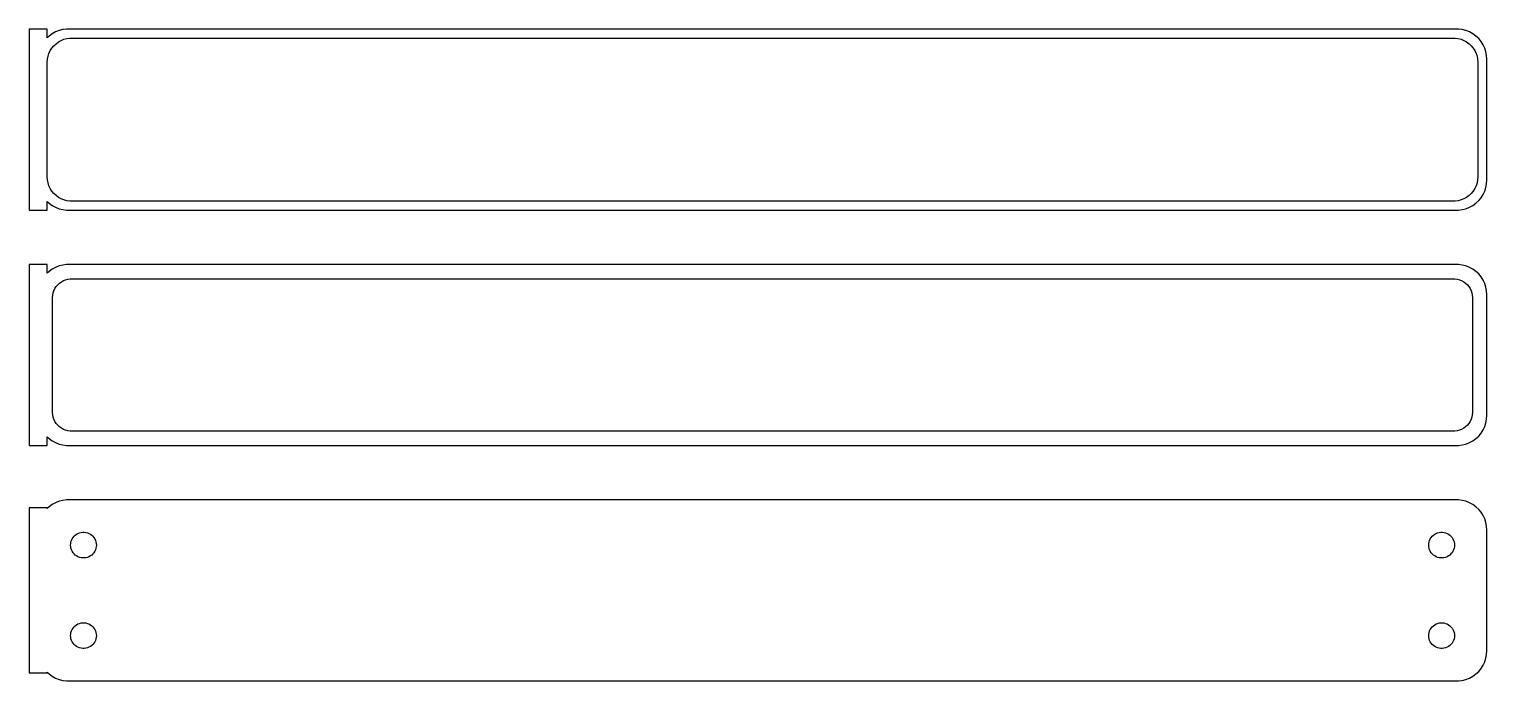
# Model space of a CAD drawing. Header units: metres. Extents: x -122 to 120, y 102 to 210.
import ezdxf

# ---------------------------------------------------------------- set-up
doc = ezdxf.new("R2010")
doc.units = ezdxf.units.M

msp = doc.modelspace()

# ---------------------------------------------------------------- linework, layer by layer
for p, q in [((-118.5, 209.99), (-121.5, 209.99)), ((-121.5, 209.99), (-121.5, 180.01)), ((-118.5, 208.559), (-118.5, 209.99)), ((-118.187, 208.853), (-118.5, 208.559)), ((-117.679, 209.222), (-118.187, 208.853)), ((-117.129, 209.524), (-117.679, 209.222)), ((-116.545, 209.755), (-117.129, 209.524)), ((-117.05, 207.582), (-116.643, 207.877)), ((-116.643, 207.877), (-116.203, 208.119)), ((-115.937, 209.911), (-116.545, 209.755)), ((-116.203, 208.119), (-115.736, 208.304)), ((-115.314, 209.99), (-115.937, 209.911)), ((-115.736, 208.304), (-115.25, 208.429)), ((115.314, 209.99), (-115.314, 209.99)), ((-115.25, 208.429), (-114.751, 208.492)), ((-114.751, 208.492), (114.751, 208.492)), ((114.751, 208.492), (115.25, 208.429)), ((115.25, 208.429), (115.736, 208.304)), ((115.937, 209.911), (115.314, 209.99)), ((115.736, 208.304), (116.203, 208.119)), ((116.545, 209.755), (115.937, 209.911)), ((116.203, 208.119), (116.643, 207.877)), ((117.129, 209.524), (116.545, 209.755)), ((116.643, 207.877), (117.05, 207.582)), ((117.679, 209.222), (117.129, 209.524)), ((118.187, 208.853), (117.679, 209.222)), ((118.645, 208.423), (118.187, 208.853)), ((119.045, 207.939), (118.645, 208.423)), ((119.382, 207.409), (119.045, 207.939)), ((-118.468, 205.001), (-118.374, 205.495)), ((-118.374, 205.495), (-118.219, 205.972)), ((-118.219, 205.972), (-118.005, 206.427)), ((-118.005, 206.427), (-117.736, 206.851)), ((-117.736, 206.851), (-117.416, 207.238)), ((-117.416, 207.238), (-117.05, 207.582)), ((117.05, 207.582), (117.416, 207.238)), ((117.416, 207.238), (117.736, 206.851)), ((117.736, 206.851), (118.005, 206.427)), ((118.005, 206.427), (118.219, 205.972)), ((118.219, 205.972), (118.374, 205.495)), ((118.374, 205.495), (118.468, 205.001)), ((119.649, 206.841), (119.382, 207.409)), ((119.843, 206.243), (119.649, 206.841)), ((119.961, 205.627), (119.843, 206.243)), ((120, 205), (119.961, 205.627)), ((-118.5, 204.5), (-118.468, 205.001)), ((-118.5, 185.5), (-118.5, 204.5)), ((118.468, 205.001), (118.5, 204.5)), ((118.5, 204.5), (118.5, 185.5)), ((120, 185), (120, 205)), ((-118.468, 184.999), (-118.5, 185.5)), ((-118.374, 184.505), (-118.468, 184.999)), ((-118.219, 184.028), (-118.374, 184.505)), ((-118.005, 183.573), (-118.219, 184.028)), ((-117.736, 183.149), (-118.005, 183.573)), ((118.005, 183.573), (117.736, 183.149)), ((118.219, 184.028), (118.005, 183.573)), ((118.374, 184.505), (118.219, 184.028)), ((118.468, 184.999), (118.374, 184.505)), ((118.5, 185.5), (118.468, 184.999)), ((119.649, 183.159), (119.843, 183.757)), ((119.843, 183.757), (119.961, 184.373)), ((119.961, 184.373), (120, 185)), ((-118.5, 181.441), (-118.187, 181.147)), ((-118.5, 180.01), (-118.5, 181.441)), ((-118.187, 181.147), (-117.679, 180.778)), ((-117.416, 182.762), (-117.736, 183.149)), ((-117.05, 182.418), (-117.416, 182.762)), ((-116.643, 182.123), (-117.05, 182.418)), ((-116.203, 181.881), (-116.643, 182.123)), ((-115.736, 181.696), (-116.203, 181.881)), ((-115.25, 181.571), (-115.736, 181.696)), ((-114.751, 181.508), (-115.25, 181.571)), ((114.751, 181.508), (-114.751, 181.508)), ((115.25, 181.571), (114.751, 181.508)), ((115.736, 181.696), (115.25, 181.571)), ((116.203, 181.881), (115.736, 181.696)), ((116.643, 182.123), (116.203, 181.881)), ((117.05, 182.418), (116.643, 182.123)), ((117.416, 182.762), (117.05, 182.418)), ((117.736, 183.149), (117.416, 182.762)), ((117.679, 180.778), (118.187, 181.147)), ((118.187, 181.147), (118.645, 181.577)), ((118.645, 181.577), (119.045, 182.061)), ((119.045, 182.061), (119.382, 182.591)), ((119.382, 182.591), (119.649, 183.159)), ((-121.5, 180.01), (-118.5, 180.01)), ((-117.679, 180.778), (-117.129, 180.476)), ((-117.129, 180.476), (-116.545, 180.245)), ((-116.545, 180.245), (-115.937, 180.089)), ((-115.937, 180.089), (-115.314, 180.01)), ((-115.314, 180.01), (115.314, 180.01)), ((115.314, 180.01), (115.937, 180.089)), ((115.937, 180.089), (116.545, 180.245)), ((116.545, 180.245), (117.129, 180.476)), ((117.129, 180.476), (117.679, 180.778)), ((-118.5, 170.979), (-121.5, 170.979)), ((-121.5, 170.979), (-121.5, 141.021)), ((-118.5, 169.559), (-118.5, 170.979)), ((-118.187, 169.853), (-118.5, 169.559)), ((-117.679, 170.222), (-118.187, 169.853)), ((-117.129, 170.524), (-117.679, 170.222)), ((-116.545, 170.755), (-117.129, 170.524)), ((-115.937, 170.911), (-116.545, 170.755)), ((-115.314, 170.99), (-115.937, 170.911)), ((115.314, 170.99), (-115.314, 170.99)), ((115.937, 170.911), (115.314, 170.99)), ((116.545, 170.755), (115.937, 170.911)), ((117.129, 170.524), (116.545, 170.755)), ((117.679, 170.222), (117.129, 170.524)), ((118.187, 169.853), (117.679, 170.222)), ((118.645, 169.423), (118.187, 169.853)), ((119.045, 168.939), (118.645, 169.423)), ((-117.515, 166.274), (-117.394, 166.646)), ((-117.394, 166.646), (-117.228, 167)), ((-117.228, 167), (-117.018, 167.33)), ((-117.018, 167.33), (-116.769, 167.631)), ((-116.769, 167.631), (-116.484, 167.899)), ((-116.484, 167.899), (-116.168, 168.128)), ((-116.168, 168.128), (-115.825, 168.317)), ((-115.825, 168.317), (-115.462, 168.461)), ((-115.462, 168.461), (-115.083, 168.558)), ((-115.083, 168.558), (-114.695, 168.607)), ((-114.695, 168.607), (114.695, 168.607)), ((114.695, 168.607), (115.083, 168.558)), ((115.083, 168.558), (115.462, 168.461)), ((115.462, 168.461), (115.825, 168.317)), ((115.825, 168.317), (116.168, 168.128)), ((116.168, 168.128), (116.484, 167.899)), ((116.484, 167.899), (116.769, 167.631)), ((116.769, 167.631), (117.018, 167.33)), ((117.018, 167.33), (117.228, 167)), ((117.228, 167), (117.394, 166.646)), ((117.394, 166.646), (117.515, 166.274)), ((119.382, 168.409), (119.045, 168.939)), ((119.649, 167.841), (119.382, 168.409)), ((119.843, 167.243), (119.649, 167.841)), ((119.961, 166.627), (119.843, 167.243)), ((-117.613, 165.5), (-117.588, 165.89)), ((-117.613, 146.5), (-117.613, 165.5)), ((-117.588, 165.89), (-117.515, 166.274)), ((117.515, 166.274), (117.588, 165.89)), ((117.588, 165.89), (117.613, 165.5)), ((117.613, 165.5), (117.613, 146.5)), ((120, 166), (119.961, 166.627)), ((120, 146), (120, 166)), ((-117.588, 146.11), (-117.613, 146.5)), ((-117.515, 145.726), (-117.588, 146.11)), ((-117.394, 145.354), (-117.515, 145.726)), ((-117.228, 145), (-117.394, 145.354)), ((-117.018, 144.67), (-117.228, 145)), ((117.228, 145), (117.018, 144.67)), ((117.394, 145.354), (117.228, 145)), ((117.515, 145.726), (117.394, 145.354)), ((117.588, 146.11), (117.515, 145.726)), ((117.613, 146.5), (117.588, 146.11)), ((119.843, 144.757), (119.961, 145.373)), ((119.961, 145.373), (120, 146)), ((-116.769, 144.369), (-117.018, 144.67)), ((-116.484, 144.101), (-116.769, 144.369)), ((-116.168, 143.872), (-116.484, 144.101)), ((-115.825, 143.683), (-116.168, 143.872)), ((-115.462, 143.539), (-115.825, 143.683)), ((-115.083, 143.442), (-115.462, 143.539)), ((-114.695, 143.393), (-115.083, 143.442)), ((114.695, 143.393), (-114.695, 143.393)), ((115.083, 143.442), (114.695, 143.393)), ((115.462, 143.539), (115.083, 143.442)), ((115.825, 143.683), (115.462, 143.539)), ((116.168, 143.872), (115.825, 143.683)), ((116.484, 144.101), (116.168, 143.872)), ((116.769, 144.369), (116.484, 144.101)), ((117.018, 144.67), (116.769, 144.369)), ((118.187, 142.147), (118.645, 142.577)), ((118.645, 142.577), (119.045, 143.061)), ((119.045, 143.061), (119.382, 143.591)), ((119.382, 143.591), (119.649, 144.159)), ((119.649, 144.159), (119.843, 144.757)), ((-121.5, 141.021), (-118.5, 141.021)), ((-118.5, 141.021), (-118.5, 142.441)), ((-118.5, 142.441), (-118.187, 142.147)), ((-118.187, 142.147), (-117.679, 141.778)), ((-117.679, 141.778), (-117.129, 141.476)), ((-117.129, 141.476), (-116.545, 141.245)), ((-116.545, 141.245), (-115.937, 141.089)), ((-115.937, 141.089), (-115.314, 141.01)), ((-115.314, 141.01), (115.314, 141.01)), ((115.314, 141.01), (115.937, 141.089)), ((115.937, 141.089), (116.545, 141.245)), ((116.545, 141.245), (117.129, 141.476)), ((117.129, 141.476), (117.679, 141.778)), ((117.679, 141.778), (118.187, 142.147)), ((-118.5, 130.653), (-121.5, 130.653)), ((-121.5, 130.653), (-121.5, 103.347)), ((-118.187, 130.853), (-118.5, 130.559)), ((-118.5, 130.559), (-118.5, 130.653)), ((-117.679, 131.222), (-118.187, 130.853)), ((-117.129, 131.524), (-117.679, 131.222)), ((-116.545, 131.755), (-117.129, 131.524)), ((-115.937, 131.911), (-116.545, 131.755)), ((-115.314, 131.99), (-115.937, 131.911)), ((115.314, 131.99), (-115.314, 131.99)), ((115.937, 131.911), (115.314, 131.99)), ((116.545, 131.755), (115.937, 131.911)), ((117.129, 131.524), (116.545, 131.755)), ((117.679, 131.222), (117.129, 131.524)), ((118.187, 130.853), (117.679, 131.222)), ((118.645, 130.423), (118.187, 130.853)), ((119.045, 129.939), (118.645, 130.423)), ((119.382, 129.409), (119.045, 129.939)), ((119.649, 128.841), (119.382, 129.409)), ((119.843, 128.243), (119.649, 128.841)), ((119.961, 127.627), (119.843, 128.243)), ((-114.371, 125.529), (-114.227, 125.755)), ((-114.227, 125.755), (-114.057, 125.962)), ((-114.057, 125.962), (-113.861, 126.145)), ((-113.861, 126.145), (-113.644, 126.303)), ((-113.644, 126.303), (-113.409, 126.432)), ((-113.409, 126.432), (-113.16, 126.531)), ((-113.16, 126.531), (-112.9, 126.597)), ((-112.9, 126.597), (-112.634, 126.631)), ((-112.634, 126.631), (-112.366, 126.631)), ((-112.366, 126.631), (-112.1, 126.597)), ((-112.1, 126.597), (-111.84, 126.531)), ((-111.84, 126.531), (-111.591, 126.432)), ((-111.591, 126.432), (-111.356, 126.303)), ((-111.356, 126.303), (-111.139, 126.145)), ((-111.139, 126.145), (-110.943, 125.962)), ((-110.943, 125.962), (-110.773, 125.755)), ((-110.773, 125.755), (-110.629, 125.529)), ((110.629, 125.529), (110.773, 125.755)), ((110.773, 125.755), (110.943, 125.962)), ((110.943, 125.962), (111.139, 126.145)), ((111.139, 126.145), (111.356, 126.303)), ((111.356, 126.303), (111.591, 126.432)), ((111.591, 126.432), (111.84, 126.531)), ((111.84, 126.531), (112.1, 126.597)), ((112.1, 126.597), (112.366, 126.631)), ((112.366, 126.631), (112.634, 126.631)), ((112.634, 126.631), (112.9, 126.597)), ((112.9, 126.597), (113.16, 126.531)), ((113.16, 126.531), (113.409, 126.432)), ((113.409, 126.432), (113.644, 126.303)), ((113.644, 126.303), (113.861, 126.145)), ((113.861, 126.145), (114.057, 125.962)), ((114.057, 125.962), (114.227, 125.755)), ((114.227, 125.755), (114.371, 125.529)), ((120, 127), (119.961, 127.627)), ((120, 107), (120, 127)), ((-114.635, 124.5), (-114.618, 124.768)), ((-114.618, 124.232), (-114.635, 124.5)), ((-114.618, 124.768), (-114.568, 125.031)), ((-114.568, 123.969), (-114.618, 124.232)), ((-114.568, 125.031), (-114.485, 125.286)), ((-114.485, 123.714), (-114.568, 123.969)), ((-114.485, 125.286), (-114.371, 125.529)), ((-114.371, 123.471), (-114.485, 123.714)), ((-114.227, 123.245), (-114.371, 123.471)), ((-114.057, 123.038), (-114.227, 123.245)), ((-110.773, 123.245), (-110.943, 123.038)), ((-110.629, 123.471), (-110.773, 123.245)), ((-110.629, 125.529), (-110.515, 125.286)), ((-110.515, 123.714), (-110.629, 123.471)), ((-110.515, 125.286), (-110.432, 125.031)), ((-110.432, 123.969), (-110.515, 123.714)), ((-110.432, 125.031), (-110.382, 124.768)), ((-110.382, 124.232), (-110.432, 123.969)), ((-110.382, 124.768), (-110.365, 124.5)), ((-110.365, 124.5), (-110.382, 124.232)), ((110.365, 124.5), (110.382, 124.768)), ((110.382, 124.232), (110.365, 124.5)), ((110.382, 124.768), (110.432, 125.031)), ((110.432, 123.969), (110.382, 124.232)), ((110.432, 125.031), (110.515, 125.286)), ((110.515, 123.714), (110.432, 123.969)), ((110.515, 125.286), (110.629, 125.529)), ((110.629, 123.471), (110.515, 123.714)), ((110.773, 123.245), (110.629, 123.471)), ((110.943, 123.038), (110.773, 123.245)), ((114.227, 123.245), (114.057, 123.038)), ((114.371, 123.471), (114.227, 123.245)), ((114.371, 125.529), (114.485, 125.286)), ((114.485, 123.714), (114.371, 123.471)), ((114.485, 125.286), (114.568, 125.031)), ((114.568, 123.969), (114.485, 123.714)), ((114.568, 125.031), (114.618, 124.768)), ((114.618, 124.232), (114.568, 123.969)), ((114.618, 124.768), (114.635, 124.5)), ((114.635, 124.5), (114.618, 124.232)), ((-113.861, 122.855), (-114.057, 123.038)), ((-113.644, 122.697), (-113.861, 122.855)), ((-113.409, 122.568), (-113.644, 122.697)), ((-113.16, 122.469), (-113.409, 122.568)), ((-112.9, 122.403), (-113.16, 122.469)), ((-112.634, 122.369), (-112.9, 122.403)), ((-112.366, 122.369), (-112.634, 122.369)), ((-112.1, 122.403), (-112.366, 122.369)), ((-111.84, 122.469), (-112.1, 122.403)), ((-111.591, 122.568), (-111.84, 122.469)), ((-111.356, 122.697), (-111.591, 122.568)), ((-111.139, 122.855), (-111.356, 122.697)), ((-110.943, 123.038), (-111.139, 122.855)), ((111.139, 122.855), (110.943, 123.038)), ((111.356, 122.697), (111.139, 122.855)), ((111.591, 122.568), (111.356, 122.697)), ((111.84, 122.469), (111.591, 122.568)), ((112.1, 122.403), (111.84, 122.469)), ((112.366, 122.369), (112.1, 122.403)), ((112.634, 122.369), (112.366, 122.369)), ((112.9, 122.403), (112.634, 122.369)), ((113.16, 122.469), (112.9, 122.403)), ((113.409, 122.568), (113.16, 122.469)), ((113.644, 122.697), (113.409, 122.568)), ((113.861, 122.855), (113.644, 122.697)), ((114.057, 123.038), (113.861, 122.855)), ((-114.057, 110.962), (-113.861, 111.145)), ((-113.861, 111.145), (-113.644, 111.303)), ((-113.644, 111.303), (-113.409, 111.432)), ((-113.409, 111.432), (-113.16, 111.531)), ((-113.16, 111.531), (-112.9, 111.597)), ((-112.9, 111.597), (-112.634, 111.631)), ((-112.634, 111.631), (-112.366, 111.631)), ((-112.366, 111.631), (-112.1, 111.597)), ((-112.1, 111.597), (-111.84, 111.531)), ((-111.84, 111.531), (-111.591, 111.432)), ((-111.591, 111.432), (-111.356, 111.303)), ((-111.356, 111.303), (-111.139, 111.145)), ((-111.139, 111.145), (-110.943, 110.962)), ((110.943, 110.962), (111.139, 111.145)), ((111.139, 111.145), (111.356, 111.303)), ((111.356, 111.303), (111.591, 111.432)), ((111.591, 111.432), (111.84, 111.531)), ((111.84, 111.531), (112.1, 111.597)), ((112.1, 111.597), (112.366, 111.631)), ((112.366, 111.631), (112.634, 111.631)), ((112.634, 111.631), (112.9, 111.597)), ((112.9, 111.597), (113.16, 111.531)), ((113.16, 111.531), (113.409, 111.432)), ((113.409, 111.432), (113.644, 111.303)), ((113.644, 111.303), (113.861, 111.145)), ((113.861, 111.145), (114.057, 110.962)), ((-114.635, 109.5), (-114.618, 109.768)), ((-114.618, 109.232), (-114.635, 109.5)), ((-114.618, 109.768), (-114.568, 110.031)), ((-114.568, 108.969), (-114.618, 109.232)), ((-114.568, 110.031), (-114.485, 110.286)), ((-114.485, 108.714), (-114.568, 108.969)), ((-114.485, 110.286), (-114.371, 110.529)), ((-114.371, 108.471), (-114.485, 108.714)), ((-114.371, 110.529), (-114.227, 110.755)), ((-114.227, 110.755), (-114.057, 110.962)), ((-110.943, 110.962), (-110.773, 110.755)), ((-110.773, 110.755), (-110.629, 110.529)), ((-110.629, 110.529), (-110.515, 110.286)), ((-110.515, 108.714), (-110.629, 108.471)), ((-110.515, 110.286), (-110.432, 110.031)), ((-110.432, 108.969), (-110.515, 108.714)), ((-110.432, 110.031), (-110.382, 109.768)), ((-110.382, 109.232), (-110.432, 108.969)), ((-110.382, 109.768), (-110.365, 109.5)), ((-110.365, 109.5), (-110.382, 109.232)), ((110.365, 109.5), (110.382, 109.768)), ((110.382, 109.232), (110.365, 109.5)), ((110.382, 109.768), (110.432, 110.031)), ((110.432, 108.969), (110.382, 109.232)), ((110.432, 110.031), (110.515, 110.286)), ((110.515, 108.714), (110.432, 108.969)), ((110.515, 110.286), (110.629, 110.529)), ((110.629, 108.471), (110.515, 108.714)), ((110.629, 110.529), (110.773, 110.755)), ((110.773, 110.755), (110.943, 110.962)), ((114.057, 110.962), (114.227, 110.755)), ((114.227, 110.755), (114.371, 110.529)), ((114.371, 110.529), (114.485, 110.286)), ((114.485, 108.714), (114.371, 108.471)), ((114.485, 110.286), (114.568, 110.031)), ((114.568, 108.969), (114.485, 108.714)), ((114.568, 110.031), (114.618, 109.768)), ((114.618, 109.232), (114.568, 108.969)), ((114.618, 109.768), (114.635, 109.5)), ((114.635, 109.5), (114.618, 109.232)), ((-114.227, 108.245), (-114.371, 108.471)), ((-114.057, 108.038), (-114.227, 108.245)), ((-113.861, 107.855), (-114.057, 108.038)), ((-113.644, 107.697), (-113.861, 107.855)), ((-113.409, 107.568), (-113.644, 107.697)), ((-113.16, 107.469), (-113.409, 107.568)), ((-112.9, 107.403), (-113.16, 107.469)), ((-112.634, 107.369), (-112.9, 107.403)), ((-112.366, 107.369), (-112.634, 107.369)), ((-112.1, 107.403), (-112.366, 107.369)), ((-111.84, 107.469), (-112.1, 107.403)), ((-111.591, 107.568), (-111.84, 107.469)), ((-111.356, 107.697), (-111.591, 107.568)), ((-111.139, 107.855), (-111.356, 107.697)), ((-110.943, 108.038), (-111.139, 107.855)), ((-110.773, 108.245), (-110.943, 108.038)), ((-110.629, 108.471), (-110.773, 108.245)), ((110.773, 108.245), (110.629, 108.471)), ((110.943, 108.038), (110.773, 108.245)), ((111.139, 107.855), (110.943, 108.038)), ((111.356, 107.697), (111.139, 107.855)), ((111.591, 107.568), (111.356, 107.697)), ((111.84, 107.469), (111.591, 107.568)), ((112.1, 107.403), (111.84, 107.469)), ((112.366, 107.369), (112.1, 107.403)), ((112.634, 107.369), (112.366, 107.369)), ((112.9, 107.403), (112.634, 107.369)), ((113.16, 107.469), (112.9, 107.403)), ((113.409, 107.568), (113.16, 107.469)), ((113.644, 107.697), (113.409, 107.568)), ((113.861, 107.855), (113.644, 107.697)), ((114.057, 108.038), (113.861, 107.855)), ((114.227, 108.245), (114.057, 108.038)), ((114.371, 108.471), (114.227, 108.245)), ((119.843, 105.757), (119.961, 106.373)), ((119.961, 106.373), (120, 107)), ((118.645, 103.577), (119.045, 104.061)), ((119.045, 104.061), (119.382, 104.591)), ((119.382, 104.591), (119.649, 105.159)), ((119.649, 105.159), (119.843, 105.757)), ((-121.5, 103.347), (-118.5, 103.347)), ((-118.5, 103.347), (-118.5, 103.441)), ((-118.5, 103.441), (-118.187, 103.147)), ((-118.187, 103.147), (-117.679, 102.778)), ((-117.679, 102.778), (-117.129, 102.476)), ((-117.129, 102.476), (-116.545, 102.245)), ((-116.545, 102.245), (-115.937, 102.089)), ((-115.937, 102.089), (-115.314, 102.01)), ((-115.314, 102.01), (115.314, 102.01)), ((115.314, 102.01), (115.937, 102.089)), ((115.937, 102.089), (116.545, 102.245)), ((116.545, 102.245), (117.129, 102.476)), ((117.129, 102.476), (117.679, 102.778)), ((117.679, 102.778), (118.187, 103.147)), ((118.187, 103.147), (118.645, 103.577))]:
    msp.add_line(p, q)

doc.saveas('drawing.dxf')
